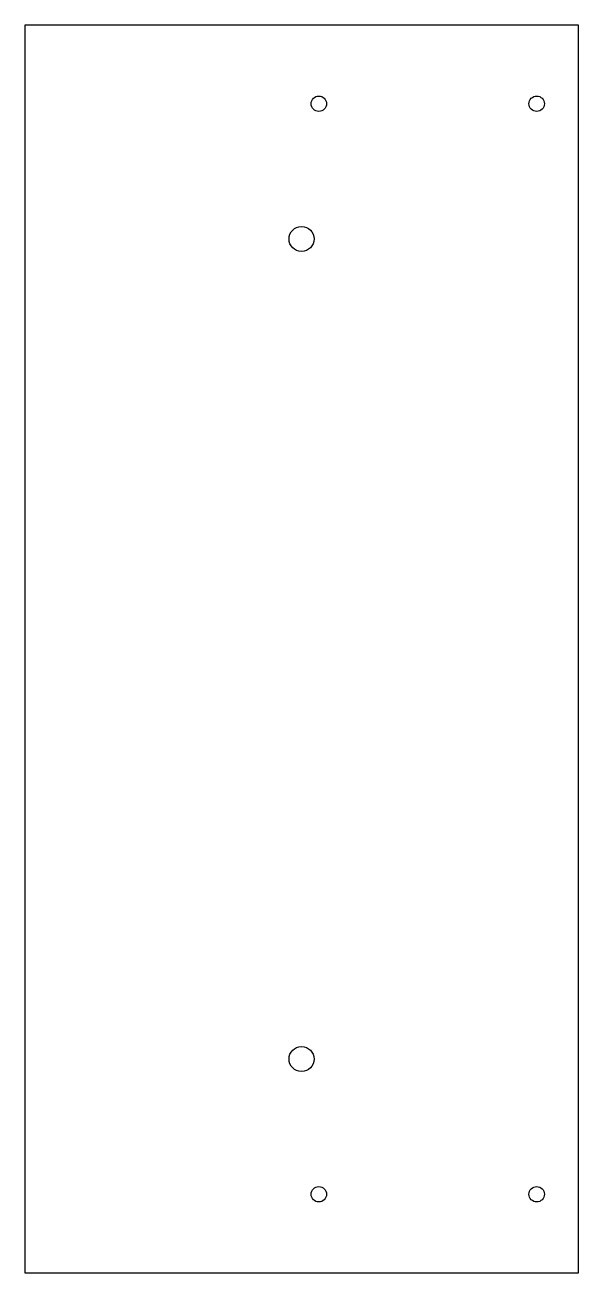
# Model space of a CAD drawing. Header units: millimetres. Extents: x 1738 to 1853, y 32 to 291.
import ezdxf

# ---------------------------------------------------------------- set-up
doc = ezdxf.new("R2010")
doc.units = ezdxf.units.MM
doc.layers.get('0').update_dxf_attribs({"linetype": 'CONTINUOUS'})

msp = doc.modelspace()

# ---------------------------------------------------------------- linework, layer by layer
msp.add_lwpolyline([(1852.94, 31.6), (1737.94, 31.6), (1737.94, 291.4), (1852.94, 291.4)], close=True)
for centre, radius in [((1799.04, 275), 1.6), ((1844.34, 275), 1.6), ((1795.44, 246.86), 2.6), ((1795.44, 76.14), 2.6), ((1799.04, 48), 1.6), ((1844.34, 48), 1.6)]:
    msp.add_circle(centre, radius)

doc.saveas('drawing.dxf')
